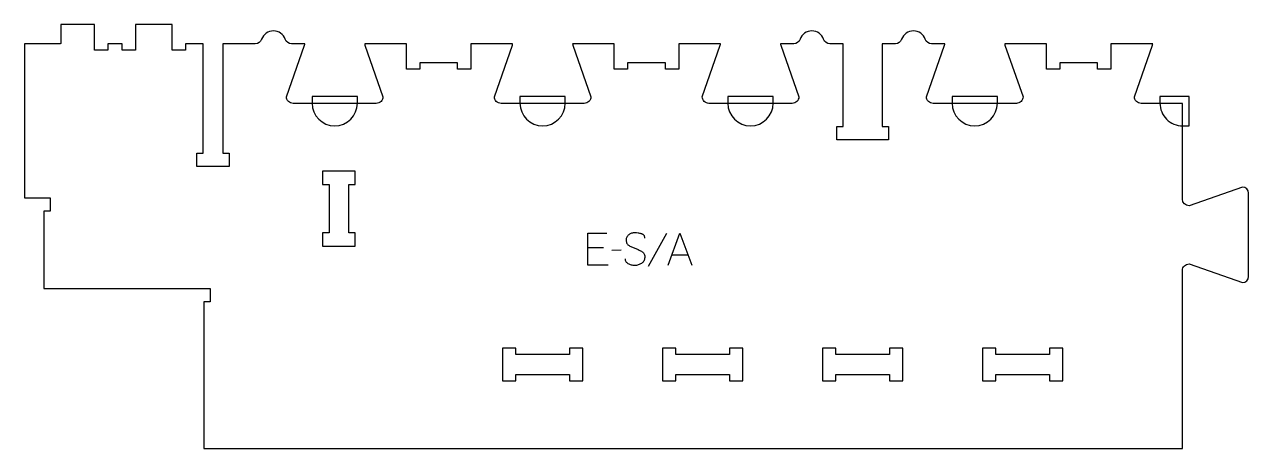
# Model space of a CAD drawing. Extents: x 0 to 1147, y 0 to 398.
import ezdxf

# ---------------------------------------------------------------- set-up
doc = ezdxf.new("R2010")
doc.units = 0
for name, color, linetype in [('1_ANYTOOL_1MMDEEP_LABELS_S', 2, 'CONTINUOUS'), ('3_ANYTOOL_CUTTHROUGH_INSID', 4, 'CONTINUOUS'), ('4_ANYTOOL_CUTTHROUGH_OUTSI', 5, 'CONTINUOUS'), ('5_ANYTOOL_HALF_MILL_9MM_IN', 3, 'CONTINUOUS')]:
    doc.layers.add(name, color=color, linetype=linetype)

msp = doc.modelspace()

# ---------------------------------------------------------------- linework, layer by layer
at = {"layer": '1_ANYTOOL_1MMDEEP_LABELS_S'}
for p, q in [((601.857012, 201.452915), (584.671298, 170.681486)), ((542.799869, 187.995772), (528.142727, 187.995772)), ((559.299869, 185.810057), (550.514155, 185.724343)), ((607.042727, 181.481486), (621.957012, 181.481486))]:
    msp.add_line(p, q, dxfattribs=at)
for points in [[(547.085584, 171.924343), (528.142727, 171.924343), (528.142727, 201.924343), (545.971298, 201.924343)], [(603.571298, 171.924343), (614.457012, 201.924343), (625.514155, 171.924343)]]:
    msp.add_lwpolyline(points, dxfattribs=at)
msp.add_lwpolyline([(581.542727, 197.338629, 0.071867), (581.349613, 198.675236, 0.100684), (580.723084, 199.856486, 0.047558), (580.24853, 200.332936, 0.038563), (579.69853, 200.721665, 0.037928), (579.001342, 201.069133, 0.026634), (578.264155, 201.324343, 0.028461), (575.240822, 202.010326, 0.041577), (572.157012, 202.2672, 0.036938), (570.654652, 202.156061, 0.041531), (569.189155, 201.811843, 0.041583), (567.811778, 201.234635, 0.038125), (566.542727, 200.445772, 0.057611), (565.472574, 199.453867, 0.065808), (564.678441, 198.233272, 0.06469), (564.200945, 196.773717, 0.046778), (564.057012, 195.238629, 0.052235), (564.219368, 193.688787, 0.075448), (564.764155, 192.238629, 0.076671), (565.680247, 191.065576, 0.061023), (566.885584, 190.181486, 0.021951), (569.914438, 188.65414, 0.018213), (573.057012, 187.374343, -0.02405), (576.158497, 186.068881, -0.02981), (579.099869, 184.438629, -0.068439), (580.241171, 183.472698, -0.079282), (581.049869, 182.220772, -0.076308), (581.474869, 180.64209, -0.047772), (581.499869, 178.995772, -0.046243), (581.206635, 177.314812, -0.06359), (580.557012, 175.743986, -0.064671), (579.584188, 174.459797, -0.057073), (578.328441, 173.445772, -0.067522), (575.360132, 172.082861, -0.070793), (572.135584, 171.581486, -0.064027), (568.996569, 171.944001, -0.070447), (566.071298, 173.124343, -0.054374), (564.912881, 173.973976, -0.074742), (564.014155, 175.085057, -0.075199), (563.491148, 176.391436, -0.057737), (563.328441, 177.795772)], format="xyb", dxfattribs=at)
at = {"layer": '3_ANYTOOL_CUTTHROUGH_INSID'}
for points in [[(310, 260.079938), (279.5, 260.079938), (279.5, 247.579938), (285.5, 247.579938), (285.5, 202.079938), (279.5, 202.079938), (279.5, 189.579938), (310, 189.579938), (310, 202.079938), (304, 202.079938), (304, 247.579938), (310, 247.579938)], [(460.5, 88), (460.5, 94), (448, 94), (448, 63.5), (460.5, 63.5), (460.5, 69.5), (511, 69.5), (511, 63.5), (523.5, 63.5), (523.5, 94), (511, 94), (511, 88)], [(635.75, 88), (610.5, 88), (610.5, 94), (598, 94), (598, 63.5), (610.5, 63.5), (610.5, 69.5), (661, 69.5), (661, 63.5), (673.5, 63.5), (673.5, 94), (661, 94), (661, 88)], [(785.75, 88), (760.5, 88), (760.5, 94), (748.25, 94), (748, 94), (748, 63.5), (760.5, 63.5), (760.5, 69.5), (811, 69.5), (811, 63.5), (823.5, 63.5), (823.5, 94), (811.25, 94), (811, 94), (811, 88)], [(910.5, 88), (910.5, 94), (898, 94), (898, 63.5), (910.5, 63.5), (910.5, 69.5), (961, 69.5), (961, 63.5), (973.5, 63.5), (973.5, 94), (961, 94), (961, 88)]]:
    msp.add_lwpolyline(points, close=True, dxfattribs=at)
at = {"layer": '4_ANYTOOL_CUTTHROUGH_OUTSI'}
msp.add_lwpolyline([(816.404437, 379.5), (804, 379.5), (804, 301.999996), (809.75, 301.999996, -0.414214), (810, 301.749996), (810, 289.749996, -0.414214), (809.75, 289.499996), (785.75, 289.499996), (761.75, 289.5, -0.414214), (761.5, 289.75), (761.5, 301.75, -0.414214), (761.75, 302), (767.5, 302), (767.5, 379.5), (755.095563, 379.5, -0.317837), (749.203006, 383.666667, 0.707107), (727.046994, 383.666667, -0.317837), (721.154437, 379.5), (708.755355, 379.5, 0.062158), (708.990431, 378.10513), (725.885965, 329.832588, -0.084368), (725.9, 329.75, -0.414214), (719.65, 323.5), (641.65, 323.5, -0.414214), (635.4, 329.75, -0.084368), (635.414035, 329.832588), (652.313148, 378.116195, 0.061178), (652.544563, 379.5), (613.45, 379.5), (613.45, 355.75, -0.414214), (613.2, 355.5), (601.2, 355.5, -0.414214), (600.95, 355.75), (600.95, 361.5), (565.45, 361.5), (565.45, 355.75, -0.414214), (565.2, 355.5), (553.2, 355.5, -0.414214), (552.95, 355.75), (552.95, 379.5), (513.855437, 379.5, 0.061784), (514.090431, 378.10513), (530.985965, 329.832588, -0.084368), (531, 329.75, -0.414214), (524.75, 323.5), (446.75, 323.5, -0.414214), (440.5, 329.75, -0.084368), (440.514035, 329.832588), (457.413148, 378.116195, 0.061178), (457.644563, 379.5), (418.55, 379.5), (418.55, 355.75, -0.414214), (418.3, 355.5), (406.3, 355.5, -0.414214), (406.05, 355.75), (406.05, 361.5), (370.55, 361.5), (370.55, 355.75, -0.414214), (370.3, 355.5), (358.3, 355.5, -0.414214), (358.05, 355.75), (358.05, 379.5), (318.955437, 379.5, 0.061784), (319.190431, 378.10513), (336.085965, 329.832588, -0.084368), (336.1, 329.75, -0.414214), (329.85, 323.5), (251.85, 323.5, -0.414214), (245.6, 329.75, -0.084368), (245.614035, 329.832588), (262.513148, 378.116195, 0.061178), (262.744563, 379.5), (250.345563, 379.5, -0.317837), (244.453006, 383.666667, 0.707107), (222.296994, 383.666667, -0.317837), (216.404437, 379.5), (186, 379.5), (186, 277), (191.75, 277, -0.414214), (192, 276.75), (192, 264.75, -0.414214), (191.75, 264.5), (161.75, 264.5, -0.414214), (161.5, 264.75), (161.5, 276.75, -0.414214), (161.75, 277), (167.5, 277), (167.5, 379.5), (151, 379.5), (151, 373.75, -0.414214), (150.75, 373.5), (138.75, 373.5, -0.414214), (138.5, 373.75), (138.5, 397.5), (104, 397.5), (104, 373.75, -0.414214), (103.75, 373.5), (91.75, 373.5, -0.414214), (91.5, 373.75), (91.5, 379.5), (78.089, 379.5), (78.089, 373.75, -0.414214), (77.839, 373.5), (65.839, 373.5, -0.414214), (65.589, 373.75), (65.589, 397.5), (34, 397.5), (34, 379.75, -0.414214), (33.75, 379.5), (0, 379.5), (0, 235), (23.75, 235, -0.414214), (24, 234.75), (24, 222.75, -0.414214), (23.75, 222.5), (18, 222.5), (18, 150), (173.75, 150, -0.414214), (174, 149.75), (174, 137.75, -0.414214), (173.75, 137.5), (168, 137.5), (168, 0), (1085.5, 0), (1085.499733, 166.831642, -0.414214), (1091.749733, 173.081642, -0.084369), (1091.832321, 173.067606), (1141.79178, 155.581655, 0.412073), (1147.499733, 161.331501), (1147.499733, 239.331501, 0.412073), (1141.79178, 245.081348), (1091.832321, 227.595396, -0.084369), (1091.749733, 227.581361, -0.411451), (1085.500006, 233.773532), (1085.5, 323.5), (1046.75, 323.5, -0.414214), (1040.5, 329.75, -0.084368), (1040.514035, 329.832588), (1057.413148, 378.116195, 0.061178), (1057.644563, 379.5), (1018.55, 379.5), (1018.55, 355.75, -0.414214), (1018.3, 355.5), (1006.3, 355.5, -0.414214), (1006.05, 355.75), (1006.05, 361.5), (970.55, 361.5), (970.55, 355.75, -0.414214), (970.3, 355.5), (958.3, 355.5, -0.414214), (958.05, 355.75), (958.05, 379.5), (918.955437, 379.5, 0.061784), (919.190431, 378.10513), (936.085965, 329.832588, -0.084368), (936.1, 329.75, -0.414214), (929.85, 323.5), (851.85, 323.5, -0.414214), (845.6, 329.75, -0.084368), (845.614035, 329.832588), (862.513148, 378.116195, 0.061178), (862.744563, 379.5), (850.345563, 379.5, -0.317837), (844.453006, 383.666667, 0.707107), (822.296994, 383.666667, -0.317837)], format="xyb", close=True, dxfattribs=at)
at = {"layer": '5_ANYTOOL_HALF_MILL_9MM_IN'}
for points in [[(269.6, 323.75, 1), (312.1, 323.75), (312.1, 330), (269.6, 330)], [(464.5, 323.75, 1), (507, 323.75), (507, 330), (464.5, 330)], [(659.4, 324), (659.4, 323.75, 1), (701.9, 323.75), (701.9, 330), (659.4, 330)], [(869.6, 323.75, 1), (912.1, 323.75), (912.1, 330), (869.6, 330)], [(1064.5, 324), (1064.5, 323.75, 0.414214), (1085.75, 302.5), (1092, 302.5), (1092, 330), (1064.5, 330)]]:
    msp.add_lwpolyline(points, format="xyb", close=True, dxfattribs=at)

doc.saveas('drawing.dxf')
